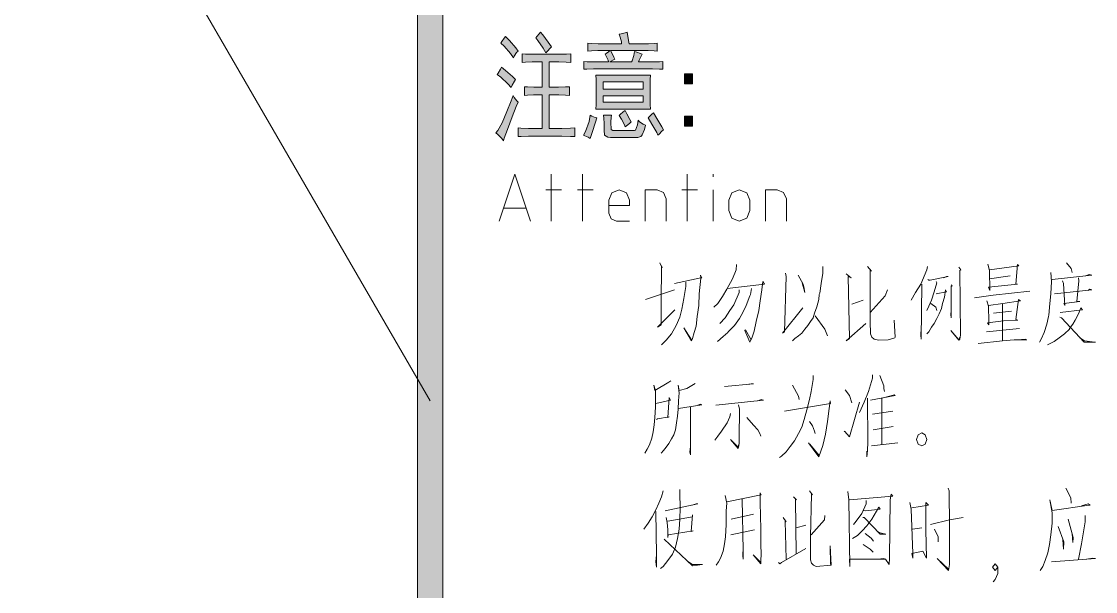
# Model space of a CAD drawing. Header units: millimetres. Extents: x 261 to 114907, y 32 to 1998430.
# Drawn here: x 106092 to 110320, y 1978999 to 1981245 of the extents above; entities that cross this region are included whole.
import ezdxf

# ---------------------------------------------------------------- set-up
doc = ezdxf.new("R2010")
doc.units = ezdxf.units.MM

msp = doc.modelspace()

# ---------------------------------------------------------------- hatches: boundary and pattern name
h = msp.add_hatch(color=0)
h.dxf.hatch_style = 2
h.paths.add_polyline_path([(107750.2, 1928333.3), (107650.3, 1928333.3), (107650.3, 1997229.2), (107750.2, 1997229.2)])
h = msp.add_hatch(color=0)
h.dxf.hatch_style = 2
h.paths.add_polyline_path([(107997.2, 1981186.6), (108013.5, 1981170.2), (108038.5, 1981141.4), (108047.1, 1981128.9), (108041.1, 1981122.8), (108031.6, 1981109), (108028.2, 1981101.7), (108017, 1981119.8), (107992, 1981148.7), (107978.2, 1981159.5), (107982.9, 1981165.9), (107992.4, 1981179.3)])
h = msp.add_hatch(color=0)
h.dxf.hatch_style = 2
h.paths.add_polyline_path([(108116.1, 1981181.4), (108120.8, 1981185.8), (108130.3, 1981196.5), (108135.1, 1981203), (108144.1, 1981193.1), (108165.7, 1981164.2), (108178.6, 1981145.2), (108173, 1981139.6), (108162.2, 1981128), (108156.6, 1981121.5), (108145.4, 1981140.5), (108125.1, 1981170.2)])
h = msp.add_hatch(color=0)
h.dxf.hatch_style = 2
h.paths.add_polyline_path([(108372.9, 1981130.6), (108360.9, 1981130.6), (108335.4, 1981129.7), (108321.6, 1981128.9), (108321.6, 1981159.5), (108335.9, 1981158.6), (108361.7, 1981157.7), (108372.9, 1981157.7), (108454.4, 1981157.7), (108453.5, 1981165.1), (108448.8, 1981184), (108444.9, 1981195.7), (108452.2, 1981196.5), (108467.7, 1981200), (108475.9, 1981203), (108478.5, 1981186.6), (108482.8, 1981164.2), (108484.1, 1981157.7), (108546.2, 1981157.7), (108559.5, 1981157.7), (108583.2, 1981158.6), (108593.6, 1981159.5), (108593.6, 1981128.9), (108581.9, 1981129.7), (108558.2, 1981130.6), (108546.2, 1981130.6), (108410.8, 1981130.6), (108415.6, 1981121.5), (108423.8, 1981104.7), (108427.2, 1981096.6), (108408.3, 1981085.8), (108493.6, 1981085.8), (108496.2, 1981090.1), (108502.2, 1981110.8), (108505.6, 1981127.1), (108513.8, 1981124.6), (108528.5, 1981119), (108535.4, 1981116.4), (108530.6, 1981108.2), (108523.3, 1981093.1), (108520.3, 1981085.8), (108560.8, 1981085.8), (108575.9, 1981085.8), (108603.5, 1981086.6), (108616.4, 1981087.5), (108616.4, 1981056.9), (108603.5, 1981057.8), (108575.9, 1981058.6), (108560.8, 1981058.6), (108358.3, 1981058.6), (108344.1, 1981058.6), (108317.8, 1981057.8), (108305.7, 1981056.9), (108305.7, 1981087.5), (108318.2, 1981086.6), (108344.9, 1981085.8), (108358.3, 1981085.8), (108402.7, 1981085.8), (108400.9, 1981093.1), (108394, 1981108.2), (108389.3, 1981116.4), (108393.2, 1981119), (108402.7, 1981126.3), (108408.3, 1981130.6)])
h = msp.add_hatch(color=0)
h.dxf.hatch_style = 2
h.paths.add_polyline_path([(108194.5, 1981116.4), (108207.4, 1981116.4), (108237.2, 1981117.2), (108254, 1981118.1), (108254, 1981084.1), (108235.9, 1981084.9), (108207, 1981085.8), (108195.8, 1981085.8), (108169.1, 1981085.8), (108169.1, 1980986.7), (108194.5, 1980986.7), (108206.2, 1980986.7), (108233.3, 1980987.5), (108248.8, 1980988.4), (108248.8, 1980953.9), (108233.7, 1980955.2), (108207, 1980956.1), (108194.5, 1980956.1), (108169.1, 1980956.1), (108169.1, 1980824.2), (108202.7, 1980824.2), (108219.1, 1980824.2), (108252.7, 1980825.1), (108270.4, 1980826.4), (108270.4, 1980791.9), (108252.7, 1980792.8), (108219.5, 1980793.6), (108204, 1980793.6), (108105.3, 1980793.6), (108088.1, 1980793.6), (108058.8, 1980792.8), (108047.1, 1980791.9), (108047.1, 1980826.4), (108057.9, 1980825.1), (108088.1, 1980824.2), (108106.6, 1980824.2), (108141.9, 1980824.2), (108141.9, 1980956.1), (108120.4, 1980956.1), (108107.5, 1980956.1), (108083.3, 1980955.2), (108071.7, 1980953.9), (108071.7, 1980988.4), (108083.3, 1980987.5), (108108.3, 1980986.7), (108121.7, 1980986.7), (108141.9, 1980986.7), (108141.9, 1981085.8), (108116.1, 1981085.8), (108102.7, 1981085.8), (108075.6, 1981084.9), (108062.2, 1981084.1), (108062.2, 1981118.1), (108075.6, 1981117.2), (108103.6, 1981116.4), (108117.8, 1981116.4)])
h = msp.add_hatch(color=0)
h.dxf.hatch_style = 2
h.paths.add_polyline_path([(107981.2, 1981066), (107996.7, 1981052.2), (108024.3, 1981028), (108036.4, 1981017.3), (108032.5, 1981010.8), (108023.9, 1980994.9), (108019.1, 1980984.9), (108006.2, 1981000), (107979.1, 1981026.3), (107964.8, 1981037.1), (107968.7, 1981042.3), (107976.9, 1981056.9)])
h = msp.add_hatch(color=0)
h.paths.add_polyline_path([(108567.7, 1981033.6), (108567.3, 1981016.4), (108566.4, 1980982.8), (108566.4, 1980966.8), (108566.4, 1980951.3), (108567.3, 1980918.2), (108567.7, 1980900.1), (108352.7, 1980900.1), (108353.5, 1980918.2), (108354, 1980952.2), (108354, 1980968.6), (108354, 1980984.9), (108353.5, 1981017.3), (108352.7, 1981033.6)])
h.paths.add_polyline_path([(108539.3, 1980979.3), (108539.3, 1981008.2), (108381.1, 1981008.2), (108381.1, 1980979.3)])
h.paths.add_polyline_path([(108539.3, 1980927.2), (108539.3, 1980952.2), (108381.1, 1980952.2), (108381.1, 1980927.2)])
h = msp.add_hatch(color=0)
h.dxf.hatch_style = 2
h.paths.add_polyline_path([(108732.7, 1980999.2), (108701.7, 1980999.2), (108701.7, 1981038.8), (108732.7, 1981038.8)])
h = msp.add_hatch(color=0)
h.dxf.hatch_style = 2
h.paths.add_polyline_path([(108047.1, 1980927.2), (108039.8, 1980910.8), (108023.4, 1980869.9), (108014.4, 1980844.9), (108004.9, 1980820.3), (107992.4, 1980785.4), (107989.4, 1980775.5), (107982.5, 1980784.6), (107967.4, 1980800.1), (107959.7, 1980806.5), (107967, 1980815.2), (107983.8, 1980846.6), (107993.3, 1980868.6), (108002.8, 1980890.6), (108019.6, 1980933.2), (108026.9, 1980953.9), (108031.6, 1980946.2), (108042, 1980932.4)])
h = msp.add_hatch(color=0)
h.dxf.hatch_style = 2
h.paths.add_polyline_path([(108467.7, 1980894.5), (108475, 1980881.1), (108487.1, 1980858.7), (108491.9, 1980849.6), (108485.8, 1980844), (108473.8, 1980834.1), (108467.7, 1980829.8), (108465.6, 1980838), (108454.4, 1980860.4), (108444.9, 1980874.6), (108448.8, 1980879.4), (108460.4, 1980889.3)])
h = msp.add_hatch(color=0)
h.dxf.hatch_style = 2
h.paths.add_polyline_path([(108579.8, 1980885.8), (108592.7, 1980863), (108612.5, 1980829.8), (108619, 1980819), (108612.9, 1980812.6), (108602.2, 1980801.8), (108597.4, 1980797.5), (108592.7, 1980807.4), (108573.3, 1980841.4), (108558.2, 1980866), (108562.5, 1980870.3), (108573.3, 1980880.2)])
h = msp.add_hatch(color=0)
h.dxf.hatch_style = 2
h.paths.add_polyline_path([(108357, 1980866), (108350.9, 1980848.8), (108338, 1980808.3), (108331.1, 1980784.6), (108322.9, 1980789.3), (108309.6, 1980795.3), (108304, 1980797.5), (108312.2, 1980811.7), (108326, 1980851.4), (108331.1, 1980876.8), (108337.2, 1980872.9), (108350.1, 1980867.7)])
h = msp.add_hatch(color=0)
h.dxf.hatch_style = 2
h.paths.add_polyline_path([(108413.9, 1980876.8), (108413, 1980866.9), (108412.1, 1980850.5), (108412.1, 1980844), (108412.1, 1980838.9), (108412.6, 1980829), (108413, 1980824.2), (108413.4, 1980819.9), (108419.9, 1980815.2), (108425.9, 1980815.2), (108505.6, 1980815.2), (108509.5, 1980817.3), (108516.4, 1980838), (108519, 1980857), (108524.6, 1980850.5), (108539.3, 1980840.6), (108548.7, 1980837.1), (108544, 1980819.9), (108535.8, 1980799.2), (108532.8, 1980795.3), (108529.3, 1980791.9), (108517.7, 1980788.4), (108509.5, 1980788.4), (108410.8, 1980788.4), (108399.6, 1980789.3), (108387.1, 1980797.1), (108386.7, 1980803.5), (108385.8, 1980810.4), (108385.4, 1980826.4), (108385.4, 1980835), (108385.4, 1980844), (108384.1, 1980864.7), (108382.4, 1980876.8)])
h = msp.add_hatch(color=0)
h.dxf.hatch_style = 2
h.paths.add_polyline_path([(108732.7, 1980833.3), (108701.7, 1980833.3), (108701.7, 1980872.9), (108732.7, 1980872.9)])

# ---------------------------------------------------------------- linework, layer by layer
at = {"color": 0, "lineweight": 0}
for points in [[(97582.7, 1997229.2), (107700.3, 1979750.4)], [(107971.7, 1980459.2), (108033.4, 1980644.1), (108095, 1980459.2)], [(108177.3, 1980459.2), (108177.3, 1980644.1)], [(108300.5, 1980459.2), (108300.5, 1980644.1)], [(108712.1, 1980459.2), (108712.1, 1980644.1)], [(108815, 1980633.7), (108815, 1980644.1)], [(108156.6, 1980582.5), (108218.2, 1980582.5)], [(108280.3, 1980582.5), (108341.9, 1980582.5)], [(108485.8, 1980541.1), (108473.8, 1980570.4), (108444.5, 1980582.5), (108415.6, 1980570.4), (108403.5, 1980541.1)], [(108547.4, 1980459.2), (108547.4, 1980582.5), (108593.6, 1980582.5)], [(108629.7, 1980546.3), (108619, 1980571.7), (108593.6, 1980582.5)], [(108691.4, 1980582.5), (108753, 1980582.5)], [(108815, 1980459.2), (108815, 1980582.5)], [(108959, 1980541.1), (108946.9, 1980570.4), (108917.6, 1980582.5), (108888.7, 1980570.4), (108876.7, 1980541.1)], [(109020.6, 1980459.2), (109020.6, 1980582.5), (109066.7, 1980582.5)], [(109102.9, 1980546.3), (109092.1, 1980571.7), (109066.7, 1980582.5)], [(108076.9, 1980510.5), (107989.4, 1980510.5)], [(108403.5, 1980489.8), (108403.5, 1980541.1)], [(108485.8, 1980541.1), (108485.8, 1980520.8), (108403.5, 1980520.8)], [(108629.7, 1980546.3), (108629.7, 1980459.2)], [(108876.7, 1980500.2), (108876.7, 1980541.1)], [(108959, 1980541.1), (108959, 1980500.2)], [(109102.9, 1980546.3), (109102.9, 1980459.2)], [(108403.5, 1980489.8), (108412.6, 1980467.8), (108434.5, 1980459.2)], [(108876.7, 1980500.2), (108888.7, 1980470.9), (108917.6, 1980459.2), (108946.9, 1980470.9), (108959, 1980500.2)], [(108485.8, 1980459.2), (108434.5, 1980459.2)], [(108605.2, 1980294.6), (108613.4, 1980274.4), (108611.2, 1980282.1), (108609.5, 1980136.9), (108609.5, 1980050.3), (108595.3, 1980040.4), (108664.2, 1980108.9)], [(110205.6, 1980294.6), (110223.7, 1980271.8), (110228, 1980256.7)], [(108906.8, 1980287.3), (108904.7, 1980266.6), (108890.5, 1980231.3), (108868, 1980190.3), (108851.7, 1980162.3), (108833.1, 1980134.3), (108817.2, 1980119.2)], [(109099.9, 1980254.1), (109102, 1980241.2), (109096, 1980022.3), (109087.8, 1980017.5), (109167.1, 1980116.6)], [(109246.8, 1980279.5), (109246.8, 1980259.3), (109246.8, 1980254.1), (109240.4, 1980213.2), (109234.3, 1980175.2), (109232.2, 1980170.1), (109230.4, 1980149.8), (109222.3, 1980121.8), (109214.1, 1980096.4), (109208, 1980078.3), (109197.7, 1980063.2), (109187.8, 1980047.7), (109175.3, 1980032.6), (109163.2, 1980017.5), (109150.7, 1980007.2), (109136.5, 1979996.8), (109126.6, 1979986.9)], [(109338.2, 1980251.5), (109358.4, 1980236), (109346.4, 1980241.2), (109350.7, 1979996.8), (109338.2, 1979986.9), (109415.7, 1980055.5)], [(109421.8, 1980279.5), (109438.1, 1980261.4), (109432.1, 1980266.6), (109432.1, 1980213.2), (109432.1, 1980159.7), (109432.1, 1980111.5), (109432.1, 1980075.7), (109432.1, 1980073.1), (109432.1, 1980063.2), (109433.8, 1980014.9), (109439.9, 1980002), (109448.1, 1979994.3), (109466.6, 1979989.5), (109503.2, 1979991.7), (109529.5, 1979999.4), (109531.7, 1980002), (109527.8, 1980068.4)], [(109657.9, 1980279.5), (109655.8, 1980266.6), (109631.6, 1980210.6), (109610.9, 1980177.8), (109594.6, 1980147.2)], [(109782, 1980276.9), (109790.2, 1980266.6), (109786.3, 1980264), (109788.1, 1980012.4), (109788.1, 1980009.8), (109786.3, 1979994.3), (109782, 1979989.5), (109749.7, 1980027.4), (109782, 1979991.7), (109786.3, 1980002)], [(109896.2, 1980289.4), (109902.2, 1980264), (109904.4, 1980185.2), (109897.9, 1980198.1), (110012.1, 1980210.6), (110006.1, 1980210.6), (110012.1, 1980287.3), (110018.2, 1980282.1), (109902.2, 1980266.6)], [(110144.4, 1980256.7), (110146.6, 1980220.9), (110144.4, 1980172.7), (110140.5, 1980134.3), (110136.2, 1980088.6), (110134.5, 1980083.5), (110128, 1980052.9), (110118.1, 1980019.7), (110105.6, 1979994.3), (110099.6, 1979981.8)], [(108707.3, 1980218.3), (108707.3, 1980200.7), (108699.1, 1980154.6), (108690.9, 1980111.5), (108682.8, 1980080.9), (108668.5, 1980047.7), (108650, 1980014.9), (108629.7, 1979989.5), (108611.2, 1979971.4)], [(108662.5, 1980213.2), (108766.3, 1980236), (108764.2, 1980246.4), (108770.2, 1980236), (108766.3, 1980233.9), (108759.9, 1980172.7), (108758.2, 1980126.6), (108751.7, 1980083.5), (108747.8, 1980045.1), (108739.6, 1980019.7), (108733.6, 1979996.8), (108729.3, 1979986.9), (108699.1, 1980037.8), (108729.3, 1979991.7)], [(108869.8, 1980192.9), (109016.7, 1980210.6), (109010.2, 1980220.9), (109006.4, 1980187.7), (109000.3, 1980144.7), (108994.3, 1980106.3), (108984, 1980063.2), (108975.8, 1980024.9), (108967.6, 1980002), (108961.6, 1979986.9), (108959.4, 1979981.8), (108939.1, 1980027.4), (108941.3, 1980030), (108963.7, 1979991.7)], [(109149, 1980246.4), (109169.3, 1980210.6), (109173.1, 1980192.9), (109175.3, 1980177.8), (109165.4, 1980215.8)], [(109635.5, 1980210.6), (109633.4, 1979994.3), (109631.6, 1980009.8), (109631.6, 1980012.4), (109633.4, 1980035.2)], [(109692.4, 1980220.9), (109694.5, 1980215.8), (109684.2, 1980180.4), (109674.3, 1980147.2), (109664, 1980124.4), (109655.8, 1980106.3)], [(109660.1, 1980228.7), (109664, 1980226.1), (109668.3, 1980226.1), (109739.4, 1980241.2), (109733.3, 1980241.2), (109723, 1980236)], [(109902.2, 1980231.3), (109983.7, 1980243.8)], [(110148.7, 1980228.7), (110305.2, 1980246.4), (110295.2, 1980248.9), (110281, 1980243.8)], [(110189.2, 1980223.5), (110193.5, 1980213.2), (110199.6, 1980126.6), (110195.3, 1980134.3), (110258.6, 1980142.1), (110246.1, 1980142.1), (110254.3, 1980223.5), (110252.6, 1980236)], [(108548.3, 1980149.8), (108662.5, 1980187.7)], [(108965.9, 1980192.9), (108961.6, 1980170.1), (108959.4, 1980164.9), (108945.2, 1980126.6), (108931, 1980099), (108918.9, 1980075.7), (108898.6, 1980047.7), (108874.1, 1980022.3), (108871.9, 1980019.7), (108853.8, 1980004.6), (108831.4, 1979984.4)], [(108916.7, 1980187.7), (108916.7, 1980177.8), (108896.5, 1980129.1), (108880.1, 1980106.3), (108862, 1980078.3), (108841.3, 1980055.5)], [(109432.1, 1980099), (109491.2, 1980164.9), (109501.1, 1980187.7)], [(109692.4, 1980172.7), (109733.3, 1980180.4), (109729, 1980187.7), (109725.1, 1980159.7), (109717, 1980134.3), (109713.1, 1980114.1), (109704.9, 1980093.8), (109694.5, 1980075.7), (109684.2, 1980055.5), (109674.3, 1980040.4), (109664, 1980022.3), (109655.8, 1980014.9)], [(109751.4, 1980208), (109755.7, 1980203.3), (109751.4, 1980200.7), (109751.4, 1980078.3), (109749.7, 1980091.2), (109751.4, 1980106.3)], [(109843.2, 1980157.2), (109916.5, 1980167.5), (110060.8, 1980182.6)], [(110158.6, 1980172.7), (110305.2, 1980187.7), (110297.4, 1980190.3), (110289.2, 1980185.2)], [(109360.6, 1980131.7), (109405.4, 1980147.2)], [(109672.1, 1980134.3), (109690.7, 1980119.2), (109694.5, 1980106.3)], [(109891.9, 1980144.7), (109897.9, 1980124.4), (109900.1, 1980063.2), (109900.1, 1980050.3), (109894.1, 1980058), (109957.4, 1980065.8), (110014.3, 1980068.4), (110006.1, 1980071), (110016.4, 1980149.8), (110024.2, 1980144.7), (109955.3, 1980134.3), (109897.9, 1980126.6)], [(109953.1, 1980134.3), (109953.1, 1979986.9)], [(109264.9, 1980007.2), (109254.6, 1980032.6), (109216.2, 1980086)], [(109918.6, 1980096.4), (109989.7, 1980103.7)], [(110181.1, 1980099), (110268.5, 1980108.9), (110262.5, 1980116.6), (110252.6, 1980093.8), (110240.1, 1980068.4), (110230.2, 1980052.9), (110217.7, 1980035.2), (110217.7, 1980032.6), (110197.4, 1980014.9), (110177.2, 1979999.4), (110156.9, 1979984.4), (110130.2, 1979971.4)], [(110178.9, 1980080.9), (110185.4, 1980078.3), (110275, 1979981.8), (110319.8, 1979981.8), (110317.7, 1979981.8), (110276.7, 1979986.9), (110258.6, 1979999.4)], [(109890.2, 1980022.3), (110020.3, 1980035.2)], [(109857.4, 1979976.6), (109953.1, 1979986.9), (110000.1, 1979991.7), (110048.8, 1979991.7), (110042.7, 1979994.3), (110012.1, 1979991.7)], [(108647.8, 1979830.1), (108640.1, 1979824.9), (108584.9, 1979791.7), (108581.1, 1979812.4), (108587.1, 1979791.7), (108587.1, 1979725.8), (108584.9, 1979684.9), (108582.8, 1979656.9), (108578.9, 1979628.8), (108572.9, 1979603.4), (108564.7, 1979578), (108554.3, 1979560.3), (108546.2, 1979545.2)], [(109208, 1979850.3), (109208, 1979835.3), (109199.9, 1979787), (109193.8, 1979756.4), (109183.5, 1979715.5), (109173.1, 1979677.5), (109163.2, 1979646.9), (109150.7, 1979621.5), (109134.8, 1979593.5), (109118.4, 1979570.7), (109102, 1979550), (109083.9, 1979532.3), (109075.7, 1979527.1)], [(109442, 1979852.9), (109442, 1979840.4), (109425.7, 1979787), (109409.7, 1979746.1), (109391.2, 1979705.5)], [(109470.5, 1979850.3), (109486.8, 1979809.8), (109486.8, 1979799.5), (109489, 1979787)], [(108743.9, 1979819.7), (108711.2, 1979799.5), (108680.6, 1979791.7), (108676.7, 1979812.4), (108680.6, 1979781.8), (108678.4, 1979751.2), (108676.7, 1979718), (108674.6, 1979690), (108670.3, 1979664.6), (108666.4, 1979636.6), (108660.3, 1979616.3), (108650, 1979600.8), (108640.1, 1979583.2), (108629.7, 1979568.1), (108619.4, 1979555.2), (108609.5, 1979545.2)], [(108859.9, 1979807.2), (108973.6, 1979817.2), (108963.7, 1979817.2), (108945.2, 1979815)], [(109152.9, 1979756.4), (109150.7, 1979768.9), (109126.6, 1979812.4)], [(109334.3, 1979794.3), (109350.7, 1979771.5), (109360.6, 1979743.5)], [(108591, 1979677.5), (108595.3, 1979680.1), (108641.8, 1979687.5), (108635.8, 1979684.9), (108641.8, 1979763.7), (108646.1, 1979753.8), (108588.8, 1979740.9)], [(108825.4, 1979733.6), (109012.4, 1979753.8), (109004.2, 1979756.4), (108990, 1979751.2)], [(109189.5, 1979585.8), (109226.1, 1979534.9), (109230.4, 1979529.7), (109246.8, 1979575.4), (109256.7, 1979618.9), (109264.9, 1979669.8), (109271, 1979720.6), (109275.3, 1979751.2), (109277, 1979740.9), (109096, 1979710.3)], [(109330, 1979628.8), (109332.1, 1979631.4), (109350.7, 1979608.6), (109391.2, 1979746.1)], [(109421.8, 1979761.6), (109423.9, 1979588.3), (109421.8, 1979555.2), (109419.6, 1979529.7), (109419.6, 1979552.6)], [(109433.8, 1979753.8), (109531.7, 1979771.5), (109527.8, 1979774.1), (109509.3, 1979768.9), (109478.7, 1979761.6), (109478.7, 1979578)], [(108678.4, 1979720.6), (108770.2, 1979735.7), (108764.2, 1979738.3), (108753.9, 1979733.6)], [(108725.4, 1979725.8), (108725.4, 1979537.5), (108723.3, 1979550), (108725.4, 1979570.7)], [(108914.6, 1979735.7), (108918.9, 1979718), (108916.7, 1979603.4), (108916.7, 1979583.2), (108914.6, 1979568.1), (108912.9, 1979562.9), (108882.3, 1979598.7), (108912.9, 1979568.1), (108914.6, 1979578)], [(109442, 1979697.8), (109521.3, 1979710.3)], [(108882.3, 1979700.4), (108880.1, 1979687.5), (108869.8, 1979664.6), (108847.8, 1979631.4), (108833.1, 1979611.2), (108821.1, 1979596.1)], [(108947.3, 1979684.9), (108973.6, 1979654.7), (108990, 1979636.6), (108998.2, 1979621.5), (109002.5, 1979611.2)], [(109193.8, 1979669.8), (109205.9, 1979652.1), (109214.1, 1979631.4), (109216.2, 1979621.5)], [(109444.2, 1979636.6), (109523.5, 1979649.5)], [(109195.5, 1979580.6), (109232.2, 1979534.9), (109230.4, 1979534.9)], [(109438.1, 1979573.3), (109542, 1979585.8)], [(109739.4, 1979406.1), (109743.2, 1979396.2), (109745.4, 1979256.1), (109745.4, 1979169.5), (109745.4, 1979105.7), (109741.5, 1979082.9), (109696.7, 1979129), (109741.5, 1979088)], [(110203.5, 1979406.1), (110222, 1979368.1), (110223.7, 1979347.5)], [(108617.7, 1979396.2), (108611.2, 1979372.9), (108601.3, 1979347.5), (108588.8, 1979322), (108574.6, 1979294), (108558.6, 1979268.6), (108542.3, 1979245.8)], [(108682.8, 1979400.9), (108682.8, 1979385.8), (108684.9, 1979329.8), (108682.8, 1979284.1), (108680.6, 1979245.8), (108674.6, 1979207.8), (108666.4, 1979174.7), (108654.3, 1979146.6), (108635.8, 1979121.2), (108617.7, 1979098.4), (108607.3, 1979090.6)], [(108862, 1979378.1), (108868, 1979347.5), (108865.9, 1979317.3), (108865.9, 1979263.9), (108863.7, 1979215.2), (108859.9, 1979187.2), (108853.8, 1979159.1), (108843.5, 1979131.1), (108835.3, 1979116.1), (108827.1, 1979103.1)], [(108868, 1979352.6), (109004.2, 1979380.6), (109000.3, 1979388.4), (109000.3, 1979350), (109002.5, 1979245.8), (109002.5, 1979192.3), (109002.5, 1979184.6), (109004.2, 1979146.6), (109002.5, 1979121.2), (109002.5, 1979108.3), (108971.9, 1979144.1), (109000.3, 1979116.1)], [(108929.2, 1979363), (108933.1, 1979161.7), (108933.1, 1979126.4), (108931, 1979141.5), (108933.1, 1979172.1)], [(109130.5, 1979372.9), (109143, 1979360.4), (109138.7, 1979363), (109140.8, 1979146.6)], [(109193.8, 1979396.2), (109205.9, 1979380.6), (109202, 1979383.2), (109197.7, 1979215.2), (109197.7, 1979144.1), (109197.7, 1979123.8), (109202, 1979110.9), (109210.2, 1979103.1), (109220.1, 1979098.4), (109279.1, 1979103.1), (109275.3, 1979179.8), (109277, 1979105.7)], [(109344.2, 1979393.6), (109348.5, 1979360.4), (109352.4, 1979098.4), (109350.7, 1979126.4), (109495, 1979126.4), (109484.7, 1979129), (109464.4, 1979126.4)], [(109350.7, 1979360.4), (109521.3, 1979375.5), (109515.3, 1979383.2), (109511.4, 1979360.4), (109509.3, 1979131.1), (109507.1, 1979105.7), (109492.9, 1979126.4)], [(108625.9, 1979317.3), (108753.9, 1979345.3), (108747.8, 1979345.3), (108731.4, 1979340.1)], [(109407.6, 1979319.4), (109415.7, 1979317.3), (109472.6, 1979324.6), (109466.6, 1979332.4), (109439.9, 1979284.1), (109419.6, 1979258.7), (109401.5, 1979238), (109383, 1979220.3), (109362.7, 1979207.8)], [(109417.5, 1979357.8), (109417.5, 1979345.3), (109399.4, 1979307), (109377, 1979276.4), (109366.6, 1979263.9)], [(109588.5, 1979350), (109594.6, 1979324.6), (109601, 1979149.2), (109601, 1979131.1), (109596.7, 1979149.2), (109639.4, 1979159.1), (109654, 1979131.1), (109651.9, 1979243.2), (109651.9, 1979350), (109661.8, 1979340.1), (109596.7, 1979329.8)], [(110264.6, 1979337.5), (110290.9, 1979345.3), (110299.1, 1979340.1), (110295.2, 1979340.1), (110148.7, 1979319.4), (110140.5, 1979360.4), (110148.7, 1979309.5), (110148.7, 1979268.6), (110144.4, 1979222.9), (110138.4, 1979184.6), (110132.4, 1979151.8), (110122, 1979121.2), (110112.1, 1979098.4), (110101.8, 1979082.9)], [(108588.8, 1979314.7), (108591, 1979144.1), (108591, 1979095.8), (108588.8, 1979116.1), (108591, 1979144.1)], [(108629.7, 1979291.4), (108633.6, 1979271.2), (108635.8, 1979243.2), (108635.8, 1979212.6), (108637.9, 1979222.9), (108735.8, 1979238), (108727.6, 1979235.8), (108733.6, 1979301.8), (108733.6, 1979294), (108635.8, 1979276.4)], [(108973.6, 1979304.4), (108886.1, 1979284.1)], [(109090, 1979291.4), (109102, 1979273.8), (109098.2, 1979276.4), (109102, 1979126.4)], [(109254.6, 1979299.2), (109252.9, 1979281.5), (109199.9, 1979222.9)], [(109403.2, 1979291.4), (109409.7, 1979291.4), (109472.6, 1979225.5), (109495, 1979225.5), (109472.6, 1979230.7), (109462.3, 1979235.8)], [(109670, 1979263.9), (109745.4, 1979281.5), (109798.4, 1979291.4)], [(110211.6, 1979284.1), (110231.9, 1979212.6), (110230.2, 1979192.3), (110228, 1979228.1)], [(110278.9, 1979299.2), (110278.9, 1979273.8), (110264.6, 1979187.2), (110252.6, 1979126.4)], [(108884.4, 1979222.9), (108977.9, 1979243.2)], [(109179.6, 1979261.3), (109140.8, 1979250.9)], [(109598.9, 1979245.8), (109635.5, 1979250.9)], [(109686.4, 1979245.8), (109700.6, 1979215.2), (109700.6, 1979194.9)], [(110172.9, 1979256.1), (110195.3, 1979194.9), (110193.5, 1979166.9), (110191.4, 1979202.7)], [(108621.6, 1979205.3), (108733.6, 1979101), (108772.4, 1979105.7), (108731.4, 1979105.7), (108729.3, 1979108.3), (108717.2, 1979116.1)], [(109413.6, 1979228.1), (109436, 1979210.4), (109446.3, 1979197.5)], [(109071.4, 1979113.5), (109077.5, 1979108.3), (109083.9, 1979113.5), (109179.6, 1979169.5)], [(109405.4, 1979184.6), (109432.1, 1979166.9), (109444.2, 1979154.4)], [(110146.6, 1979116.1), (110319.8, 1979129), (110309.5, 1979131.1), (110284.9, 1979126.4)], [(109916.5, 1979037.2), (109924.7, 1979047.5), (109935, 1979070.4), (109935, 1979095.8), (109924.7, 1979108.3), (109914.3, 1979095.8), (109924.7, 1979082.9), (109935, 1979095.8)]]:
    msp.add_lwpolyline(points, dxfattribs=at)
for points in [[(107750.2, 1928333.3), (107650.3, 1928333.3), (107650.3, 1997229.2), (107750.2, 1997229.2)], [(107997.2, 1981186.6), (108013.5, 1981170.2), (108038.5, 1981141.4), (108047.1, 1981128.9), (108041.1, 1981122.8), (108031.6, 1981109), (108028.2, 1981101.7), (108017, 1981119.8), (107992, 1981148.7), (107978.2, 1981159.5), (107982.9, 1981165.9), (107992.4, 1981179.3)], [(108116.1, 1981181.4), (108120.8, 1981185.8), (108130.3, 1981196.5), (108135.1, 1981203), (108144.1, 1981193.1), (108165.7, 1981164.2), (108178.6, 1981145.2), (108173, 1981139.6), (108162.2, 1981128), (108156.6, 1981121.5), (108145.4, 1981140.5), (108125.1, 1981170.2)], [(108372.9, 1981130.6), (108360.9, 1981130.6), (108335.4, 1981129.7), (108321.6, 1981128.9), (108321.6, 1981159.5), (108335.9, 1981158.6), (108361.7, 1981157.7), (108372.9, 1981157.7), (108454.4, 1981157.7), (108453.5, 1981165.1), (108448.8, 1981184), (108444.9, 1981195.7), (108452.2, 1981196.5), (108467.7, 1981200), (108475.9, 1981203), (108478.5, 1981186.6), (108482.8, 1981164.2), (108484.1, 1981157.7), (108546.2, 1981157.7), (108559.5, 1981157.7), (108583.2, 1981158.6), (108593.6, 1981159.5), (108593.6, 1981128.9), (108581.9, 1981129.7), (108558.2, 1981130.6), (108546.2, 1981130.6), (108410.8, 1981130.6), (108415.6, 1981121.5), (108423.8, 1981104.7), (108427.2, 1981096.6), (108408.3, 1981085.8), (108493.6, 1981085.8), (108496.2, 1981090.1), (108502.2, 1981110.8), (108505.6, 1981127.1), (108513.8, 1981124.6), (108528.5, 1981119), (108535.4, 1981116.4), (108530.6, 1981108.2), (108523.3, 1981093.1), (108520.3, 1981085.8), (108560.8, 1981085.8), (108575.9, 1981085.8), (108603.5, 1981086.6), (108616.4, 1981087.5), (108616.4, 1981056.9), (108603.5, 1981057.8), (108575.9, 1981058.6), (108560.8, 1981058.6), (108358.3, 1981058.6), (108344.1, 1981058.6), (108317.8, 1981057.8), (108305.7, 1981056.9), (108305.7, 1981087.5), (108318.2, 1981086.6), (108344.9, 1981085.8), (108358.3, 1981085.8), (108402.7, 1981085.8), (108400.9, 1981093.1), (108394, 1981108.2), (108389.3, 1981116.4), (108393.2, 1981119), (108402.7, 1981126.3), (108408.3, 1981130.6)], [(108194.5, 1981116.4), (108207.4, 1981116.4), (108237.2, 1981117.2), (108254, 1981118.1), (108254, 1981084.1), (108235.9, 1981084.9), (108207, 1981085.8), (108195.8, 1981085.8), (108169.1, 1981085.8), (108169.1, 1980986.7), (108194.5, 1980986.7), (108206.2, 1980986.7), (108233.3, 1980987.5), (108248.8, 1980988.4), (108248.8, 1980953.9), (108233.7, 1980955.2), (108207, 1980956.1), (108194.5, 1980956.1), (108169.1, 1980956.1), (108169.1, 1980824.2), (108202.7, 1980824.2), (108219.1, 1980824.2), (108252.7, 1980825.1), (108270.4, 1980826.4), (108270.4, 1980791.9), (108252.7, 1980792.8), (108219.5, 1980793.6), (108204, 1980793.6), (108105.3, 1980793.6), (108088.1, 1980793.6), (108058.8, 1980792.8), (108047.1, 1980791.9), (108047.1, 1980826.4), (108057.9, 1980825.1), (108088.1, 1980824.2), (108106.6, 1980824.2), (108141.9, 1980824.2), (108141.9, 1980956.1), (108120.4, 1980956.1), (108107.5, 1980956.1), (108083.3, 1980955.2), (108071.7, 1980953.9), (108071.7, 1980988.4), (108083.3, 1980987.5), (108108.3, 1980986.7), (108121.7, 1980986.7), (108141.9, 1980986.7), (108141.9, 1981085.8), (108116.1, 1981085.8), (108102.7, 1981085.8), (108075.6, 1981084.9), (108062.2, 1981084.1), (108062.2, 1981118.1), (108075.6, 1981117.2), (108103.6, 1981116.4), (108117.8, 1981116.4)], [(107981.2, 1981066), (107996.7, 1981052.2), (108024.3, 1981028), (108036.4, 1981017.3), (108032.5, 1981010.8), (108023.9, 1980994.9), (108019.1, 1980984.9), (108006.2, 1981000), (107979.1, 1981026.3), (107964.8, 1981037.1), (107968.7, 1981042.3), (107976.9, 1981056.9)], [(108567.7, 1981033.6), (108567.3, 1981016.4), (108566.4, 1980982.8), (108566.4, 1980966.8), (108566.4, 1980951.3), (108567.3, 1980918.2), (108567.7, 1980900.1), (108352.7, 1980900.1), (108353.5, 1980918.2), (108354, 1980952.2), (108354, 1980968.6), (108354, 1980984.9), (108353.5, 1981017.3), (108352.7, 1981033.6)], [(108732.7, 1980999.2), (108701.7, 1980999.2), (108701.7, 1981038.8), (108732.7, 1981038.8)], [(108539.3, 1980979.3), (108539.3, 1981008.2), (108381.1, 1981008.2), (108381.1, 1980979.3)], [(108047.1, 1980927.2), (108039.8, 1980910.8), (108023.4, 1980869.9), (108014.4, 1980844.9), (108004.9, 1980820.3), (107992.4, 1980785.4), (107989.4, 1980775.5), (107982.5, 1980784.6), (107967.4, 1980800.1), (107959.7, 1980806.5), (107967, 1980815.2), (107983.8, 1980846.6), (107993.3, 1980868.6), (108002.8, 1980890.6), (108019.6, 1980933.2), (108026.9, 1980953.9), (108031.6, 1980946.2), (108042, 1980932.4)], [(108539.3, 1980927.2), (108539.3, 1980952.2), (108381.1, 1980952.2), (108381.1, 1980927.2)], [(108467.7, 1980894.5), (108475, 1980881.1), (108487.1, 1980858.7), (108491.9, 1980849.6), (108485.8, 1980844), (108473.8, 1980834.1), (108467.7, 1980829.8), (108465.6, 1980838), (108454.4, 1980860.4), (108444.9, 1980874.6), (108448.8, 1980879.4), (108460.4, 1980889.3)], [(108579.8, 1980885.8), (108592.7, 1980863), (108612.5, 1980829.8), (108619, 1980819), (108612.9, 1980812.6), (108602.2, 1980801.8), (108597.4, 1980797.5), (108592.7, 1980807.4), (108573.3, 1980841.4), (108558.2, 1980866), (108562.5, 1980870.3), (108573.3, 1980880.2)], [(108357, 1980866), (108350.9, 1980848.8), (108338, 1980808.3), (108331.1, 1980784.6), (108322.9, 1980789.3), (108309.6, 1980795.3), (108304, 1980797.5), (108312.2, 1980811.7), (108326, 1980851.4), (108331.1, 1980876.8), (108337.2, 1980872.9), (108350.1, 1980867.7)], [(108413.9, 1980876.8), (108413, 1980866.9), (108412.1, 1980850.5), (108412.1, 1980844), (108412.1, 1980838.9), (108412.6, 1980829), (108413, 1980824.2), (108413.4, 1980819.9), (108419.9, 1980815.2), (108425.9, 1980815.2), (108505.6, 1980815.2), (108509.5, 1980817.3), (108516.4, 1980838), (108519, 1980857), (108524.6, 1980850.5), (108539.3, 1980840.6), (108548.7, 1980837.1), (108544, 1980819.9), (108535.8, 1980799.2), (108532.8, 1980795.3), (108529.3, 1980791.9), (108517.7, 1980788.4), (108509.5, 1980788.4), (108410.8, 1980788.4), (108399.6, 1980789.3), (108387.1, 1980797.1), (108386.7, 1980803.5), (108385.8, 1980810.4), (108385.4, 1980826.4), (108385.4, 1980835), (108385.4, 1980844), (108384.1, 1980864.7), (108382.4, 1980876.8)], [(108732.7, 1980833.3), (108701.7, 1980833.3), (108701.7, 1980872.9), (108732.7, 1980872.9)], [(109655.8, 1979598.7), (109649.7, 1979616.3), (109635.5, 1979624.1), (109621.3, 1979616.3), (109615.3, 1979598.7), (109621.3, 1979580.6), (109635.5, 1979573.3), (109649.7, 1979580.6)]]:
    msp.add_lwpolyline(points, close=True, dxfattribs=at)

doc.saveas('drawing.dxf')
